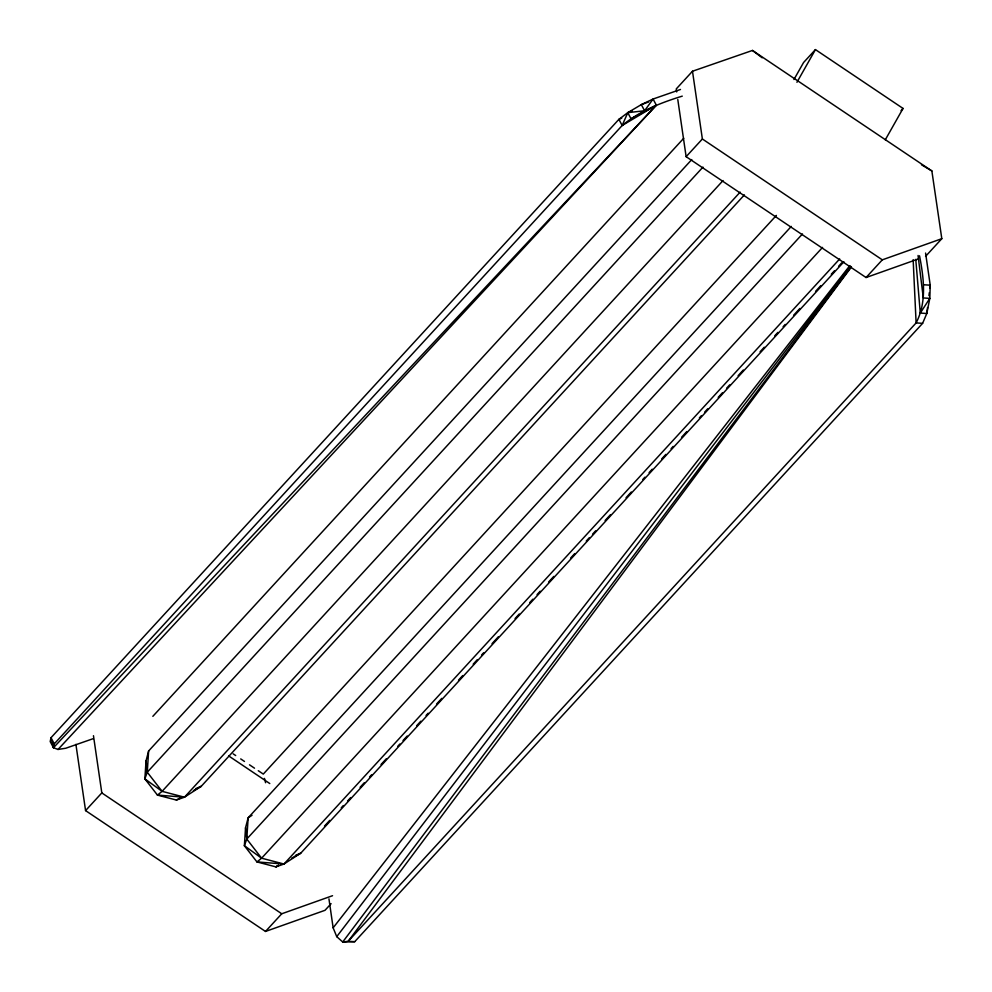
<?xml version="1.0" encoding="UTF-8"?>
<svg xmlns="http://www.w3.org/2000/svg" width="992" height="992" viewBox="0 0 992 992"><rect width="100%" height="100%" fill="white"/><g stroke="black" fill="none" stroke-linecap="round" stroke-linejoin="round"><path stroke-width="1.49" d="M919.534 255.8C923.788 277.884 927.012 302.101 916.112 322.921L348.204 941.284L342.711 941.991L336.734 936.646L333.138 927.818L328.947 898.851M744.384 194.903L201.24 786.309L184.462 797.196L176.39 800.048L157.443 795.088L144.869 778.869L147.262 772.21L148.626 750.969L691.771 159.563M791.294 226.412L248.149 817.817L245.545 827.712L244.379 845.717L256.953 861.924L275.9 866.884L283.972 864.032L300.774 853.157L843.907 261.752M148.626 750.969L146.035 760.876L144.869 778.869L162.093 791.343L184.462 797.196L740.168 192.113M839.678 258.949L283.972 864.032L261.603 858.192L244.379 845.717L246.772 839.046L248.149 817.817L252.018 815.3M927.52 307.532L926.801 313.497L922.61 323.33L354.714 941.693L342.711 941.991L851.161 266.65M928.958 295.616L929.33 292.628M929.864 288.164L930.223 285.188L925.586 253.047M93.136 738.693L65.77 748.241L58.02 749.456L53.469 747.72L54.262 743.864L622.17 125.5C639.58 111.054 660.883 102.722 682.273 96.137M632.078 110.98L627.775 112.654L618.909 119.338L622.17 125.5L627.775 112.654L641.328 104.619L653.071 99.026L680.487 89.478M793.947 79.521L803.57 62.521L815.436 49.6L903.042 108.438L885.286 139.822M796.936 82.299L815.436 49.6M918.059 255.477L923.304 297.947L929.814 298.381L926.801 313.497L920.291 313.075L929.814 298.381L930.223 285.188L923.713 284.754M621.748 118.16L618.909 119.338L51.001 737.713L50.195 741.557L53.469 747.72L656.344 105.177L631.048 118.817L627.775 112.654L644.589 110.757L653.071 99.026L656.344 105.177L58.02 749.456M851.446 266.96L348.204 941.284L354.714 941.693M336.734 936.646L850.442 266.228M333.138 927.818L849.772 265.682M925.561 256.382L941.805 238.7L931.86 170.934L752.469 50.443L692.49 71.238L676.246 88.933L676.68 91.934M152.842 716.336L683.736 138.26M331.092 903.675L325.004 910.309L265.509 931.451L85.572 810.6L101.816 792.918L93.459 735.704M918.307 258.962L866.066 277.524L686.129 156.674L702.373 138.992L692.49 71.238M184.462 797.196L157.443 795.088L162.093 791.343L147.262 772.21L702.956 167.127M162.093 791.343L723.032 180.569M776.389 215.4L263.302 774.082L258.28 770.722M901.071 110.596L903.042 108.438M283.972 864.032L256.953 861.924L261.603 858.192L246.772 839.046L802.466 233.963M261.603 858.192L822.542 247.405M324.483 826.088L329.716 820.384M341.236 807.835L343.331 805.554M347.522 801.003L350.66 797.58M360.084 787.313L364.275 782.75M369.508 777.058L371.603 774.777M381.027 764.51L386.26 758.818M397.78 746.269L399.875 743.988M403.012 740.565L407.204 736.014M416.628 725.747L420.819 721.184M426.052 715.48L428.147 713.211M436.53 704.084L441.762 698.38M458.515 680.14L462.706 675.577M473.172 664.181L477.363 659.618M481.554 655.055L483.65 652.773M492.02 643.659L498.306 636.814M515.059 618.574L519.25 614.011M529.716 602.603L532.865 599.193M537.044 594.63L540.194 591.207M548.564 582.081L553.809 576.389M570.561 558.136L574.74 553.586M586.26 541.037L589.409 537.614M592.546 534.192L595.684 530.782M605.108 520.515L610.353 514.811M626.051 497.711L631.296 492.007M642.804 479.471L644.899 477.189M649.09 472.626L652.228 469.204M661.664 458.949L665.843 454.386M671.088 448.682L673.171 446.4M681.554 437.286L686.786 431.582M699.36 417.905L701.443 415.623M704.593 412.201L707.73 408.778M718.208 397.37L722.387 392.82M726.578 388.256L729.715 384.834M738.098 375.708L743.33 370.016M760.083 351.763L764.274 347.212M774.752 335.804L777.889 332.382M783.122 326.69L785.218 324.409M793.6 315.282L799.874 308.438M815.585 291.338L820.818 285.634M831.296 274.238L834.433 270.816M838.624 266.253L841.762 262.83M265.509 931.451L281.753 913.768L332.543 895.714M866.066 277.524L882.31 259.842L941.805 238.7M278.492 865.21L275.9 866.884L278.516 865.446M622.17 125.5L656.344 105.177M176.39 800.048L180.308 797.878M193.39 790.649L201.24 786.309L195.932 788.566M291.611 858.216L300.774 853.157L295.455 855.414M648.557 101.99L641.328 104.619L644.589 110.757M922.61 323.33L916.112 322.921L913.148 259.681M921.469 164.771L931.86 170.934M702.373 138.992L882.31 259.842M233.182 753.858L235.699 755.544M240.709 758.917L244.478 761.447M249.5 764.82L254.51 768.192M228.792 756.003L269.787 783.544M101.816 792.918L281.753 913.768M752.469 50.443L762.191 57.809M54.262 743.864L51.001 737.713L53.469 747.72M264.442 778.398L265.583 782.725M677.784 99.46L686.129 156.674M75.9 744.36L85.572 810.6M245.545 827.712L246.772 839.046M146.035 760.876L147.262 772.21M915.765 259.346L920.291 313.075"/></g></svg>
